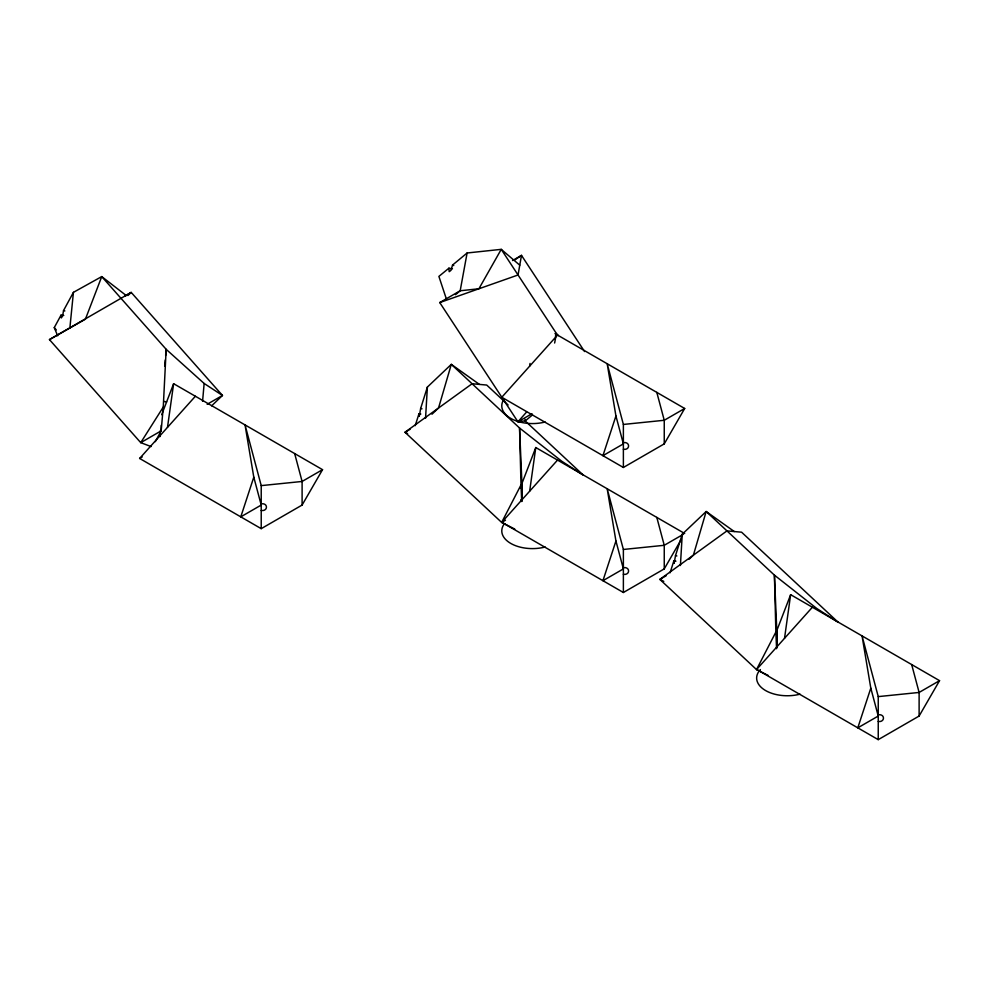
<?xml version="1.0" encoding="UTF-8"?>
<svg xmlns="http://www.w3.org/2000/svg" width="989" height="989" viewBox="0 0 989 989"><rect width="100%" height="100%" fill="white"/><g stroke="black" fill="none" stroke-linecap="round" stroke-linejoin="round"><path stroke-width="1.48" d="M161.256 425.282L161.17 430.858L155.298 441.663M675.932 561.183L673.793 561.047L673.979 563.297M420.832 414.045L418.928 413.897L419.113 416.159M479.418 384.4L451.305 364.36L427.384 387.07L420.634 408.494L419.324 416.171M674.139 563.347L675.499 555.645L682.249 534.208L706.171 511.498L734.283 531.538M126.283 295.575L101.743 276.599L85.413 319.175L49.45 339.61L140.735 442.652L161.17 430.858L163.259 407.072L166.177 349.327L101.743 276.599L73.433 292.336L63.543 310.534L62.616 315.899L61.355 317.926L61.046 315.12L63.766 315.454M425.542 418.359L427.384 387.07M680.407 565.51L682.249 534.208M63.543 310.633L64.866 310.929M164.693 366.078L165.237 359.984M165.633 355.422L166.177 349.327L204.142 383.472L222.476 395.464L211.646 405.836M202.572 401.311L204.142 383.472M69.885 327.816L73.433 292.336M452.443 268.86L448.87 268.217L449.191 271.703L451.009 270.318L452.542 265.064L467.105 252.986L501.238 249.352L519.769 265.176M167.5 427.347L173.631 383.695L322.538 469.664L302.102 505.058L261.22 528.658L139.634 458.451L195.377 396.243M529.659 366.165L530.042 363.433M529.659 491.199L535.778 447.535L684.685 533.504M784.524 638.338L790.644 594.673L939.55 680.655L919.115 716.048L878.244 739.648L756.647 669.442L812.389 607.234M467.105 252.986L460.182 290.766L455.472 294.685M554.631 343.022L556.436 333.528L501.238 249.352L478.899 288.776L460.182 290.766L439.746 302.572L517.939 421.821L525.419 420.77L532.49 414.91M415.219 425.666L418.928 413.897M520.56 488.381L521.945 483.98L519.559 428.014L451.305 364.36L438.535 408L431.983 414.218M670.085 572.804L673.793 561.047M775.883 634.06L776.81 631.118L774.424 575.153L706.171 511.498L693.4 555.138L689.024 559.292M253.79 477.168L240.784 516.864L261.22 505.058L253.79 477.168L245.037 424.911L261.22 485.624L261.22 528.658M615.937 415.986L602.931 455.669L623.379 443.876L615.937 415.986L607.184 363.729L623.379 424.442L623.379 467.476L501.782 397.269L557.524 335.061M615.937 541.008L602.931 580.704L623.379 568.898L615.937 541.008L607.184 488.764L623.379 549.464L623.379 592.498L501.782 522.303L557.524 460.095M870.802 688.159L857.797 727.842L878.244 716.048L870.802 688.159L862.049 635.902L878.244 696.615L878.244 739.648M555.385 336.359L556.436 333.528L558.315 335.617M161.689 414.675L173.631 383.695M535.778 447.535L522.217 482.743L522.217 500.409M790.644 594.673L777.082 629.882L777.082 647.548M524.949 420.708L583.411 475.227L561.876 461.319L519.559 428.014L521.005 484.919L501.658 522.427L514.774 529.053M756.523 669.578L775.871 632.058L774.424 575.153L816.741 608.458L838.276 622.378L741.589 532.193L726.964 530.895L659.848 579.393L756.523 669.578L768.329 675.536M57.671 335.815L54.271 327.606L61.046 315.12M623.379 467.476L664.249 443.876L684.685 408.482L554.965 333.59M623.379 592.498L664.249 568.898L680.902 540.056M163.259 407.072L140.735 442.652L151.07 446.571M526.581 412.03L517.939 421.821L531.995 413.699M127.952 295.526L131.203 292.41L222.476 395.464L207.146 404.303M448.981 268.143L438.893 276.401L446.175 298.381M514.07 260.379L521.487 255.372L584.561 351.54M124.812 296.107L131.203 292.41L49.45 339.61M139.634 458.451L142.181 456.98M512.549 260.54L521.487 255.372L518.051 274.991L439.746 302.572M322.538 469.664L302.102 481.458L261.22 485.624M410.089 429.3L404.983 432.255L501.658 522.427L505.49 520.214M684.685 408.482L664.249 420.276L623.379 424.442M683.411 534.245L664.249 545.298L623.379 549.464M666.227 575.709L659.848 579.393L663.78 581.384M939.55 680.655L919.115 692.448L878.244 696.615M623.379 449.29C630.253 450.44 630.376 441.502 623.379 442.615M261.22 510.472C268.044 511.61 268.328 502.721 261.22 503.809M623.379 574.325C630.228 575.474 630.389 566.536 623.379 567.649M878.244 721.463C885.056 722.613 885.34 713.675 878.244 714.787M164.137 401.485L166.659 401.868M420.634 408.494L422.006 408.803M675.499 555.645L676.872 555.954M452.542 265.064L453.753 265.547M407.604 433.578L404.983 432.255L472.099 383.744L486.724 385.055L508.086 404.971M520.709 499.878L521.883 500.953M54.271 327.606L56.311 329.93M524.899 419.2L525.419 420.77M911.673 664.559L919.115 692.448L919.115 716.048M656.807 392.386L664.249 420.276L664.249 443.876M656.807 517.408L664.249 545.298L664.249 568.898M294.66 453.568L302.102 481.458L302.102 505.058M775.871 632.058L776.575 648.697M521.005 484.919L521.71 501.559M776.81 631.118L776.897 646.114M521.945 483.98L522.044 500.632M160.07 431.043L160.07 436.569M800.039 694.154A30.659 17.703 0 0 1 764.856 690.112A30.659 17.703 0 0 1 760.393 669.565M545.174 547.004A30.659 17.703 0 0 1 510.757 543.418A30.659 17.703 0 0 1 504.551 523.552M545.174 421.982A30.659 17.703 0 0 1 511.548 418.829A30.659 17.703 0 0 1 503.71 399.692"/></g></svg>
